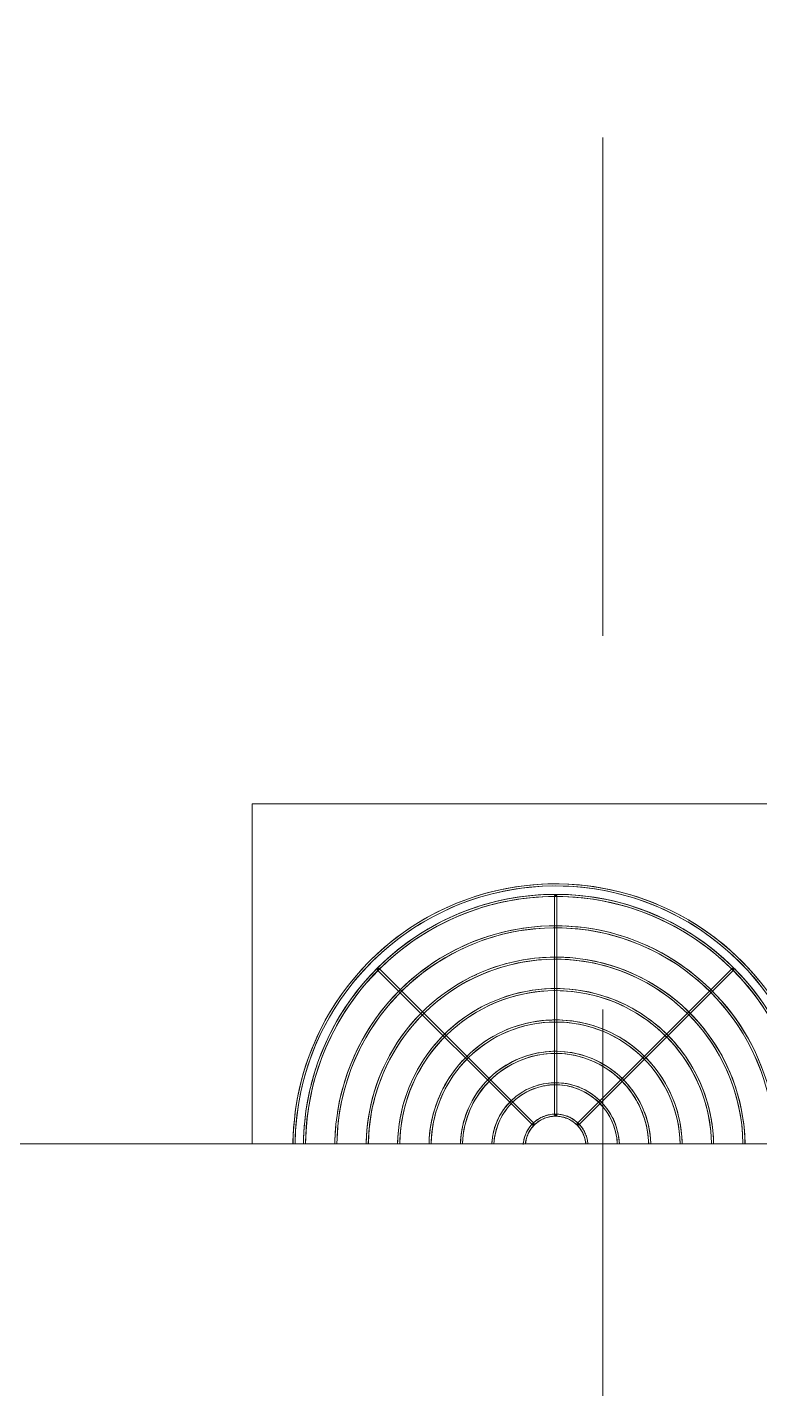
# Model space of a CAD drawing. Header units: millimetres. Extents: x -99196 to 15601, y -9661 to 93550.
# Drawn here: x -25250 to -24550, y 31866 to 33167 of the extents above; entities that cross this region are included whole.
import ezdxf

# ---------------------------------------------------------------- set-up
doc = ezdxf.new("R2010")
doc.units = ezdxf.units.MM
doc.linetypes.add('Centre', pattern=[31.75, 6.35, -4.7625, 15.875, -4.7625])
for name, color, linetype, lineweight in [('M-EQPM', 44, 'Continuous', 5), ('NET-THAY', 2, 'Continuous', 9), ('TRUC', 225, 'Continuous', 5)]:
    doc.layers.add(name, color=color, linetype=linetype, lineweight=lineweight)

# ---------------------------------------------------------------- blocks, each defined once
blk = doc.blocks.new('ALB-AC MAY LANH - Generic _Without Brackets_-V152-MẶT ĐỨNG 14-1')
at = {"layer": 'M-EQPM'}
for p, q in [((-25035.5, 22525), (-24165.5, 22525)), ((-25035.5, 22200), (-25035.5, 22525)), ((-24746.5, 22437.5), (-24746.5, 22227.5)), ((-24744.5, 22437.5), (-24746.5, 22437.5)), ((-24744.5, 22227.5), (-24744.5, 22437.5)), ((-24914.5, 22367.9), (-24915.9, 22366.5)), ((-24766, 22219.4), (-24914.5, 22367.9)), ((-24576.5, 22367.9), (-24725, 22219.4)), ((-24575.1, 22366.5), (-24576.5, 22367.9)), ((-24915.9, 22366.5), (-24767.4, 22218)), ((-24723.6, 22218), (-24575.1, 22366.5)), ((-24746.5, 22227.5), (-24744.5, 22227.5)), ((-24767.4, 22218), (-24766, 22219.4)), ((-24725, 22219.4), (-24723.6, 22218))]:
    blk.add_line(p, q, dxfattribs=at)
at = {"layer": 'M-EQPM', "flags": 128}
for points in [[(-24550.4, 22355.3), (-24556.8, 22363), (-24563.6, 22370.4), (-24570.7, 22377.6), (-24578, 22384.4), (-24585.6, 22391), (-24593.5, 22397.2), (-24601.6, 22403.1), (-24609.9, 22408.7), (-24618.5, 22414), (-24627.2, 22418.9), (-24636.2, 22423.4), (-24645.3, 22427.6), (-24654.6, 22431.4), (-24664, 22434.9), (-24673.6, 22438), (-24683.2, 22440.6), (-24693, 22442.9), (-24702.9, 22444.8), (-24712.8, 22446.4), (-24722.8, 22447.5), (-24732.8, 22448.2), (-24742.8, 22448.5), (-24752.9, 22448.4), (-24762.9, 22447.9), (-24772.9, 22447), (-24782.8, 22445.7), (-24792.7, 22444), (-24802.6, 22441.9), (-24812.3, 22439.5), (-24821.9, 22436.6), (-24831.4, 22433.4), (-24840.8, 22429.7), (-24850, 22425.7), (-24859, 22421.4), (-24867.9, 22416.7), (-24876.5, 22411.6), (-24885, 22406.2), (-24893.2, 22400.4), (-24901.2, 22394.4), (-24909, 22388), (-24916.5, 22381.3), (-24923.7, 22374.3), (-24930.6, 22367), (-24937.2, 22359.5), (-24943.6, 22351.7), (-24949.6, 22343.7), (-24955.3, 22335.4), (-24960.6, 22326.9), (-24965.6, 22318.2), (-24970.3, 22309.3), (-24974.5, 22300.2), (-24978.5, 22291), (-24982, 22281.6), (-24985.2, 22272.1), (-24988, 22262.4), (-24990.4, 22252.7), (-24992.4, 22242.8), (-24994, 22232.9), (-24995.2, 22223), (-24996, 22212.9), (-24996.5, 22202.9), (-24996.5, 22200)], [(-24550.4, 22355.3), (-24556.8, 22363), (-24563.6, 22370.4), (-24570.7, 22377.6), (-24578, 22384.4), (-24585.6, 22391), (-24593.5, 22397.2), (-24601.6, 22403.1), (-24609.9, 22408.7), (-24618.5, 22414), (-24627.2, 22418.9), (-24636.2, 22423.4), (-24645.3, 22427.6), (-24654.6, 22431.4), (-24664, 22434.9), (-24673.6, 22438), (-24683.2, 22440.6), (-24693, 22442.9), (-24702.9, 22444.8), (-24712.8, 22446.4), (-24722.8, 22447.5), (-24732.8, 22448.2), (-24742.8, 22448.5), (-24752.9, 22448.4), (-24762.9, 22447.9), (-24772.9, 22447), (-24782.8, 22445.7), (-24792.7, 22444), (-24802.6, 22441.9), (-24812.3, 22439.5), (-24821.9, 22436.6), (-24831.4, 22433.4), (-24840.8, 22429.7), (-24850, 22425.7), (-24859, 22421.4), (-24867.9, 22416.7), (-24876.5, 22411.6), (-24885, 22406.2), (-24893.2, 22400.4), (-24901.2, 22394.4), (-24909, 22388), (-24916.5, 22381.3), (-24923.7, 22374.3), (-24930.6, 22367), (-24937.2, 22359.5), (-24943.6, 22351.7), (-24949.6, 22343.7), (-24955.3, 22335.4), (-24960.6, 22326.9), (-24965.6, 22318.2), (-24970.3, 22309.3), (-24974.5, 22300.2), (-24978.5, 22291), (-24982, 22281.6), (-24985.2, 22272.1), (-24988, 22262.4), (-24990.4, 22252.7), (-24992.4, 22242.8), (-24994, 22232.9), (-24995.2, 22223), (-24996, 22212.9), (-24996.5, 22202.9), (-24996.5, 22200)], [(-24550.4, 22355.3), (-24556.8, 22363), (-24563.6, 22370.4), (-24570.7, 22377.6), (-24578, 22384.4), (-24585.6, 22391), (-24593.5, 22397.2), (-24601.6, 22403.1), (-24609.9, 22408.7), (-24618.5, 22414), (-24627.2, 22418.9), (-24636.2, 22423.4), (-24645.3, 22427.6), (-24654.6, 22431.4), (-24664, 22434.9), (-24673.6, 22438), (-24683.2, 22440.6), (-24693, 22442.9), (-24702.9, 22444.8), (-24712.8, 22446.4), (-24722.8, 22447.5), (-24732.8, 22448.2), (-24742.8, 22448.5), (-24752.9, 22448.4), (-24762.9, 22447.9), (-24772.9, 22447), (-24782.8, 22445.7), (-24792.7, 22444), (-24802.6, 22441.9), (-24812.3, 22439.5), (-24821.9, 22436.6), (-24831.4, 22433.4), (-24840.8, 22429.7), (-24850, 22425.7), (-24859, 22421.4), (-24867.9, 22416.7), (-24876.5, 22411.6), (-24885, 22406.2), (-24893.2, 22400.4), (-24901.2, 22394.4), (-24909, 22388), (-24916.5, 22381.3), (-24923.7, 22374.3), (-24930.6, 22367), (-24937.2, 22359.5), (-24943.6, 22351.7), (-24949.6, 22343.7), (-24955.3, 22335.4), (-24960.6, 22326.9), (-24965.6, 22318.2), (-24970.3, 22309.3), (-24974.5, 22300.2), (-24978.5, 22291), (-24982, 22281.6), (-24985.2, 22272.1), (-24988, 22262.4), (-24990.4, 22252.7), (-24992.4, 22242.8), (-24994, 22232.9), (-24995.2, 22223), (-24996, 22212.9), (-24996.5, 22202.9), (-24996.5, 22200)], [(-24550.4, 22355.3), (-24556.8, 22363), (-24563.6, 22370.4), (-24570.7, 22377.6), (-24578, 22384.4), (-24585.6, 22391), (-24593.5, 22397.2), (-24601.6, 22403.1), (-24609.9, 22408.7), (-24618.5, 22414), (-24627.2, 22418.9), (-24636.2, 22423.4), (-24645.3, 22427.6), (-24654.6, 22431.4), (-24664, 22434.9), (-24673.6, 22438), (-24683.2, 22440.6), (-24693, 22442.9), (-24702.9, 22444.8), (-24712.8, 22446.4), (-24722.8, 22447.5), (-24732.8, 22448.2), (-24742.8, 22448.5), (-24752.9, 22448.4), (-24762.9, 22447.9), (-24772.9, 22447), (-24782.8, 22445.7), (-24792.7, 22444), (-24802.6, 22441.9), (-24812.3, 22439.5), (-24821.9, 22436.6), (-24831.4, 22433.4), (-24840.8, 22429.7), (-24850, 22425.7), (-24859, 22421.4), (-24867.9, 22416.7), (-24876.5, 22411.6), (-24885, 22406.2), (-24893.2, 22400.4), (-24901.2, 22394.4), (-24909, 22388), (-24916.5, 22381.3), (-24923.7, 22374.3), (-24930.6, 22367), (-24937.2, 22359.5), (-24943.6, 22351.7), (-24949.6, 22343.7), (-24955.3, 22335.4), (-24960.6, 22326.9), (-24965.6, 22318.2), (-24970.3, 22309.3), (-24974.5, 22300.2), (-24978.5, 22291), (-24982, 22281.6), (-24985.2, 22272.1), (-24988, 22262.4), (-24990.4, 22252.7), (-24992.4, 22242.8), (-24994, 22232.9), (-24995.2, 22223), (-24996, 22212.9), (-24996.5, 22202.9), (-24996.5, 22200)], [(-24550.4, 22355.3), (-24556.8, 22363), (-24563.6, 22370.4), (-24570.7, 22377.6), (-24578, 22384.4), (-24585.6, 22391), (-24593.5, 22397.2), (-24601.6, 22403.1), (-24609.9, 22408.7), (-24618.5, 22414), (-24627.2, 22418.9), (-24636.2, 22423.4), (-24645.3, 22427.6), (-24654.6, 22431.4), (-24664, 22434.9), (-24673.6, 22438), (-24683.2, 22440.6), (-24693, 22442.9), (-24702.9, 22444.8), (-24712.8, 22446.4), (-24722.8, 22447.5), (-24732.8, 22448.2), (-24742.8, 22448.5), (-24752.9, 22448.4), (-24762.9, 22447.9), (-24772.9, 22447), (-24782.8, 22445.7), (-24792.7, 22444), (-24802.6, 22441.9), (-24812.3, 22439.5), (-24821.9, 22436.6), (-24831.4, 22433.4), (-24840.8, 22429.7), (-24850, 22425.7), (-24859, 22421.4), (-24867.9, 22416.7), (-24876.5, 22411.6), (-24885, 22406.2), (-24893.2, 22400.4), (-24901.2, 22394.4), (-24909, 22388), (-24916.5, 22381.3), (-24923.7, 22374.3), (-24930.6, 22367), (-24937.2, 22359.5), (-24943.6, 22351.7), (-24949.6, 22343.7), (-24955.3, 22335.4), (-24960.6, 22326.9), (-24965.6, 22318.2), (-24970.3, 22309.3), (-24974.5, 22300.2), (-24978.5, 22291), (-24982, 22281.6), (-24985.2, 22272.1), (-24988, 22262.4), (-24990.4, 22252.7), (-24992.4, 22242.8), (-24994, 22232.9), (-24995.2, 22223), (-24996, 22212.9), (-24996.5, 22202.9), (-24996.5, 22200)], [(-24550.4, 22355.3), (-24556.8, 22363), (-24563.6, 22370.4), (-24570.7, 22377.6), (-24578, 22384.4), (-24585.6, 22391), (-24593.5, 22397.2), (-24601.6, 22403.1), (-24609.9, 22408.7), (-24618.5, 22414), (-24627.2, 22418.9), (-24636.2, 22423.4), (-24645.3, 22427.6), (-24654.6, 22431.4), (-24664, 22434.9), (-24673.6, 22438), (-24683.2, 22440.6), (-24693, 22442.9), (-24702.9, 22444.8), (-24712.8, 22446.4), (-24722.8, 22447.5), (-24732.8, 22448.2), (-24742.8, 22448.5), (-24752.9, 22448.4), (-24762.9, 22447.9), (-24772.9, 22447), (-24782.8, 22445.7), (-24792.7, 22444), (-24802.6, 22441.9), (-24812.3, 22439.5), (-24821.9, 22436.6), (-24831.4, 22433.4), (-24840.8, 22429.7), (-24850, 22425.7), (-24859, 22421.4), (-24867.9, 22416.7), (-24876.5, 22411.6), (-24885, 22406.2), (-24893.2, 22400.4), (-24901.2, 22394.4), (-24909, 22388), (-24916.5, 22381.3), (-24923.7, 22374.3), (-24930.6, 22367), (-24937.2, 22359.5), (-24943.6, 22351.7), (-24949.6, 22343.7), (-24955.3, 22335.4), (-24960.6, 22326.9), (-24965.6, 22318.2), (-24970.3, 22309.3), (-24974.5, 22300.2), (-24978.5, 22291), (-24982, 22281.6), (-24985.2, 22272.1), (-24988, 22262.4), (-24990.4, 22252.7), (-24992.4, 22242.8), (-24994, 22232.9), (-24995.2, 22223), (-24996, 22212.9), (-24996.5, 22202.9), (-24996.5, 22200)], [(-24550.4, 22355.3), (-24556.8, 22363), (-24563.6, 22370.4), (-24570.7, 22377.6), (-24578, 22384.4), (-24585.6, 22391), (-24593.5, 22397.2), (-24601.6, 22403.1), (-24609.9, 22408.7), (-24618.5, 22414), (-24627.2, 22418.9), (-24636.2, 22423.4), (-24645.3, 22427.6), (-24654.6, 22431.4), (-24664, 22434.9), (-24673.6, 22438), (-24683.2, 22440.6), (-24693, 22442.9), (-24702.9, 22444.8), (-24712.8, 22446.4), (-24722.8, 22447.5), (-24732.8, 22448.2), (-24742.8, 22448.5), (-24752.9, 22448.4), (-24762.9, 22447.9), (-24772.9, 22447), (-24782.8, 22445.7), (-24792.7, 22444), (-24802.6, 22441.9), (-24812.3, 22439.5), (-24821.9, 22436.6), (-24831.4, 22433.4), (-24840.8, 22429.7), (-24850, 22425.7), (-24859, 22421.4), (-24867.9, 22416.7), (-24876.5, 22411.6), (-24885, 22406.2), (-24893.2, 22400.4), (-24901.2, 22394.4), (-24909, 22388), (-24916.5, 22381.3), (-24923.7, 22374.3), (-24930.6, 22367), (-24937.2, 22359.5), (-24943.6, 22351.7), (-24949.6, 22343.7), (-24955.3, 22335.4), (-24960.6, 22326.9), (-24965.6, 22318.2), (-24970.3, 22309.3), (-24974.5, 22300.2), (-24978.5, 22291), (-24982, 22281.6), (-24985.2, 22272.1), (-24988, 22262.4), (-24990.4, 22252.7), (-24992.4, 22242.8), (-24994, 22232.9), (-24995.2, 22223), (-24996, 22212.9), (-24996.5, 22202.9), (-24996.5, 22200)], [(-24550.4, 22355.3), (-24556.8, 22363), (-24563.6, 22370.4), (-24570.7, 22377.6), (-24578, 22384.4), (-24585.6, 22391), (-24593.5, 22397.2), (-24601.6, 22403.1), (-24609.9, 22408.7), (-24618.5, 22414), (-24627.2, 22418.9), (-24636.2, 22423.4), (-24645.3, 22427.6), (-24654.6, 22431.4), (-24664, 22434.9), (-24673.6, 22438), (-24683.2, 22440.6), (-24693, 22442.9), (-24702.9, 22444.8), (-24712.8, 22446.4), (-24722.8, 22447.5), (-24732.8, 22448.2), (-24742.8, 22448.5), (-24752.9, 22448.4), (-24762.9, 22447.9), (-24772.9, 22447), (-24782.8, 22445.7), (-24792.7, 22444), (-24802.6, 22441.9), (-24812.3, 22439.5), (-24821.9, 22436.6), (-24831.4, 22433.4), (-24840.8, 22429.7), (-24850, 22425.7), (-24859, 22421.4), (-24867.9, 22416.7), (-24876.5, 22411.6), (-24885, 22406.2), (-24893.2, 22400.4), (-24901.2, 22394.4), (-24909, 22388), (-24916.5, 22381.3), (-24923.7, 22374.3), (-24930.6, 22367), (-24937.2, 22359.5), (-24943.6, 22351.7), (-24949.6, 22343.7), (-24955.3, 22335.4), (-24960.6, 22326.9), (-24965.6, 22318.2), (-24970.3, 22309.3), (-24974.5, 22300.2), (-24978.5, 22291), (-24982, 22281.6), (-24985.2, 22272.1), (-24988, 22262.4), (-24990.4, 22252.7), (-24992.4, 22242.8), (-24994, 22232.9), (-24995.2, 22223), (-24996, 22212.9), (-24996.5, 22202.9), (-24996.5, 22200)], [(-24994.5, 22200), (-24994.3, 22207.5), (-24993.7, 22217.4), (-24992.7, 22227.3), (-24991.3, 22237.2), (-24989.6, 22247), (-24987.4, 22256.7), (-24984.8, 22266.3), (-24981.9, 22275.8), (-24978.6, 22285.2), (-24974.9, 22294.5), (-24970.8, 22303.6), (-24966.4, 22312.5), (-24961.6, 22321.2), (-24956.5, 22329.8), (-24951, 22338.1), (-24945.2, 22346.2), (-24939.1, 22354.1), (-24932.7, 22361.7), (-24926, 22369), (-24919, 22376.1), (-24911.7, 22382.9), (-24904.2, 22389.4), (-24896.4, 22395.6), (-24888.3, 22401.5), (-24880.1, 22407), (-24871.6, 22412.2), (-24862.9, 22417.1), (-24854, 22421.6), (-24845, 22425.8), (-24835.8, 22429.6), (-24826.4, 22433), (-24816.9, 22436), (-24807.3, 22438.7), (-24797.6, 22441), (-24787.8, 22442.9), (-24778, 22444.4), (-24768.1, 22445.5), (-24758.2, 22446.2), (-24748.2, 22446.5), (-24738.3, 22446.4), (-24728.3, 22445.9), (-24718.4, 22445), (-24708.5, 22443.7), (-24698.7, 22442.1), (-24689, 22440), (-24679.3, 22437.5), (-24669.8, 22434.7), (-24660.3, 22431.5), (-24651, 22427.9), (-24641.9, 22423.9), (-24632.9, 22419.6), (-24624.1, 22414.9), (-24615.5, 22409.9), (-24607.2, 22404.5), (-24599, 22398.8), (-24591.1, 22392.8), (-24583.4, 22386.5), (-24575.9, 22379.8), (-24568.8, 22372.9), (-24561.9, 22365.7), (-24555.3, 22358.2), (-24549.1, 22350.5)], [(-24877.3, 22408.7), (-24871.6, 22412.2), (-24862.9, 22417.1), (-24854, 22421.6), (-24845, 22425.8), (-24835.8, 22429.6), (-24826.4, 22433), (-24816.9, 22436), (-24807.3, 22438.7), (-24797.6, 22441), (-24787.8, 22442.9), (-24778, 22444.4), (-24768.1, 22445.5), (-24758.2, 22446.2), (-24748.2, 22446.5), (-24738.3, 22446.4), (-24728.3, 22445.9), (-24718.4, 22445), (-24708.5, 22443.7), (-24698.7, 22442.1), (-24689, 22440), (-24679.3, 22437.5), (-24669.8, 22434.7), (-24660.3, 22431.5), (-24651, 22427.9), (-24641.9, 22423.9), (-24632.9, 22419.6), (-24625.8, 22415.8)], [(-24877.3, 22408.7), (-24871.6, 22412.2), (-24862.9, 22417.1), (-24854, 22421.6), (-24845, 22425.8), (-24835.8, 22429.6), (-24826.4, 22433), (-24816.9, 22436), (-24807.3, 22438.7), (-24797.6, 22441), (-24787.8, 22442.9), (-24778, 22444.4), (-24768.1, 22445.5), (-24758.2, 22446.2), (-24748.2, 22446.5), (-24738.3, 22446.4), (-24728.3, 22445.9), (-24718.4, 22445), (-24708.5, 22443.7), (-24698.7, 22442.1), (-24689, 22440), (-24679.3, 22437.5), (-24669.8, 22434.7), (-24660.3, 22431.5), (-24651, 22427.9), (-24641.9, 22423.9), (-24632.9, 22419.6), (-24625.8, 22415.8)], [(-24877.3, 22408.7), (-24871.6, 22412.2), (-24862.9, 22417.1), (-24854, 22421.6), (-24845, 22425.8), (-24835.8, 22429.6), (-24826.4, 22433), (-24816.9, 22436), (-24807.3, 22438.7), (-24797.6, 22441), (-24787.8, 22442.9), (-24778, 22444.4), (-24768.1, 22445.5), (-24758.2, 22446.2), (-24748.2, 22446.5), (-24738.3, 22446.4), (-24728.3, 22445.9), (-24718.4, 22445), (-24708.5, 22443.7), (-24698.7, 22442.1), (-24689, 22440), (-24679.3, 22437.5), (-24669.8, 22434.7), (-24660.3, 22431.5), (-24651, 22427.9), (-24641.9, 22423.9), (-24632.9, 22419.6), (-24625.8, 22415.8)], [(-24877.3, 22408.7), (-24871.6, 22412.2), (-24862.9, 22417.1), (-24854, 22421.6), (-24845, 22425.8), (-24835.8, 22429.6), (-24826.4, 22433), (-24816.9, 22436), (-24807.3, 22438.7), (-24797.6, 22441), (-24787.8, 22442.9), (-24778, 22444.4), (-24768.1, 22445.5), (-24758.2, 22446.2), (-24748.2, 22446.5), (-24738.3, 22446.4), (-24728.3, 22445.9), (-24718.4, 22445), (-24708.5, 22443.7), (-24698.7, 22442.1), (-24689, 22440), (-24679.3, 22437.5), (-24669.8, 22434.7), (-24660.3, 22431.5), (-24651, 22427.9), (-24641.9, 22423.9), (-24632.9, 22419.6), (-24625.8, 22415.8)], [(-24877.3, 22408.7), (-24871.6, 22412.2), (-24862.9, 22417.1), (-24854, 22421.6), (-24845, 22425.8), (-24835.8, 22429.6), (-24826.4, 22433), (-24816.9, 22436), (-24807.3, 22438.7), (-24797.6, 22441), (-24787.8, 22442.9), (-24778, 22444.4), (-24768.1, 22445.5), (-24758.2, 22446.2), (-24748.2, 22446.5), (-24738.3, 22446.4), (-24728.3, 22445.9), (-24718.4, 22445), (-24708.5, 22443.7), (-24698.7, 22442.1), (-24689, 22440), (-24679.3, 22437.5), (-24669.8, 22434.7), (-24660.3, 22431.5), (-24651, 22427.9), (-24641.9, 22423.9), (-24632.9, 22419.6), (-24625.8, 22415.8)], [(-24877.3, 22408.7), (-24871.6, 22412.2), (-24862.9, 22417.1), (-24854, 22421.6), (-24845, 22425.8), (-24835.8, 22429.6), (-24826.4, 22433), (-24816.9, 22436), (-24807.3, 22438.7), (-24797.6, 22441), (-24787.8, 22442.9), (-24778, 22444.4), (-24768.1, 22445.5), (-24758.2, 22446.2), (-24748.2, 22446.5), (-24738.3, 22446.4), (-24728.3, 22445.9), (-24718.4, 22445), (-24708.5, 22443.7), (-24698.7, 22442.1), (-24689, 22440), (-24679.3, 22437.5), (-24669.8, 22434.7), (-24660.3, 22431.5), (-24651, 22427.9), (-24641.9, 22423.9), (-24632.9, 22419.6), (-24625.8, 22415.8)], [(-24877.3, 22408.7), (-24871.6, 22412.2), (-24862.9, 22417.1), (-24854, 22421.6), (-24845, 22425.8), (-24835.8, 22429.6), (-24826.4, 22433), (-24816.9, 22436), (-24807.3, 22438.7), (-24797.6, 22441), (-24787.8, 22442.9), (-24778, 22444.4), (-24768.1, 22445.5), (-24758.2, 22446.2), (-24748.2, 22446.5), (-24738.3, 22446.4), (-24728.3, 22445.9), (-24718.4, 22445), (-24708.5, 22443.7), (-24698.7, 22442.1), (-24689, 22440), (-24679.3, 22437.5), (-24669.8, 22434.7), (-24660.3, 22431.5), (-24651, 22427.9), (-24641.9, 22423.9), (-24632.9, 22419.6), (-24625.8, 22415.8)], [(-24546.6, 22333.6), (-24552.2, 22341.4), (-24558.1, 22349), (-24564.3, 22356.4), (-24570.8, 22363.5), (-24577.6, 22370.4), (-24584.7, 22377), (-24592, 22383.2), (-24599.5, 22389.2), (-24607.3, 22394.9), (-24615.3, 22400.3), (-24623.5, 22405.3), (-24631.9, 22410.1), (-24640.5, 22414.4), (-24649.3, 22418.4), (-24658.2, 22422.1), (-24667.2, 22425.4), (-24676.4, 22428.4), (-24685.7, 22431), (-24695.1, 22433.2), (-24704.6, 22435), (-24714.1, 22436.4), (-24723.7, 22437.5), (-24733.3, 22438.2), (-24742.9, 22438.5), (-24752.6, 22438.4), (-24762.2, 22437.9), (-24771.8, 22437.1), (-24781.3, 22435.8), (-24790.9, 22434.2), (-24800.3, 22432.2), (-24809.6, 22429.8), (-24818.9, 22427.1), (-24828, 22424), (-24837, 22420.5), (-24845.8, 22416.6), (-24854.5, 22412.5), (-24863, 22407.9), (-24871.3, 22403.1), (-24879.4, 22397.9), (-24887.4, 22392.3), (-24895, 22386.5), (-24902.5, 22380.4), (-24909.7, 22374), (-24916.6, 22367.3), (-24923.2, 22360.3), (-24929.6, 22353), (-24935.7, 22345.6), (-24941.4, 22337.8), (-24946.9, 22329.9), (-24952, 22321.7), (-24956.8, 22313.4), (-24961.3, 22304.8), (-24965.4, 22296.1), (-24969.2, 22287.2), (-24972.6, 22278.2), (-24975.6, 22269.1), (-24978.3, 22259.8), (-24980.6, 22250.5), (-24982.6, 22241), (-24984.1, 22231.5), (-24985.3, 22221.9), (-24986.1, 22212.3), (-24986.5, 22202.7), (-24986.5, 22200)], [(-24984.5, 22200), (-24984.3, 22207.1), (-24983.8, 22216.6), (-24982.8, 22226.1), (-24981.5, 22235.6), (-24979.8, 22245), (-24977.7, 22254.3), (-24975.2, 22263.5), (-24972.4, 22272.7), (-24969.2, 22281.7), (-24965.7, 22290.6), (-24961.8, 22299.3), (-24957.5, 22307.9), (-24952.9, 22316.3), (-24948, 22324.5), (-24942.8, 22332.4), (-24937.2, 22340.2), (-24931.4, 22347.8), (-24925.2, 22355.1), (-24918.8, 22362.2), (-24912, 22368.9), (-24905, 22375.5), (-24897.8, 22381.7), (-24890.3, 22387.6), (-24882.6, 22393.3), (-24874.7, 22398.6), (-24866.5, 22403.6), (-24858.2, 22408.3), (-24849.7, 22412.6), (-24841, 22416.6), (-24832.1, 22420.3), (-24823.2, 22423.5), (-24814, 22426.5), (-24804.8, 22429), (-24795.5, 22431.2), (-24786.1, 22433), (-24776.7, 22434.5), (-24767.2, 22435.5), (-24757.7, 22436.2), (-24748.1, 22436.5), (-24738.5, 22436.4), (-24729, 22435.9), (-24719.5, 22435.1), (-24710, 22433.8), (-24700.6, 22432.2), (-24691.2, 22430.2), (-24682, 22427.9), (-24672.8, 22425.2), (-24663.8, 22422.1), (-24654.8, 22418.6), (-24646.1, 22414.8), (-24637.5, 22410.7), (-24629, 22406.2), (-24620.8, 22401.4), (-24612.7, 22396.2), (-24604.9, 22390.7), (-24597.3, 22385), (-24589.9, 22378.9), (-24582.8, 22372.5), (-24575.9, 22365.9), (-24569.3, 22358.9), (-24563, 22351.8), (-24556.9, 22344.3), (-24551.2, 22336.7), (-24545.8, 22328.8)], [(-24548.1, 22271.8), (-24551.2, 22279.7), (-24554.6, 22287.4), (-24558.4, 22294.9), (-24562.4, 22302.3), (-24566.8, 22309.6), (-24571.4, 22316.6), (-24576.3, 22323.5), (-24581.5, 22330.2), (-24586.9, 22336.6), (-24592.6, 22342.9), (-24598.5, 22348.9), (-24604.7, 22354.6), (-24611.1, 22360.1), (-24617.7, 22365.4), (-24624.5, 22370.3), (-24631.5, 22375.1), (-24638.7, 22379.5), (-24646.1, 22383.6), (-24653.6, 22387.4), (-24661.3, 22390.9), (-24669.1, 22394.2), (-24677, 22397.1), (-24685, 22399.6), (-24693.2, 22401.9), (-24701.4, 22403.8), (-24709.7, 22405.4), (-24718, 22406.7), (-24726.4, 22407.6), (-24734.8, 22408.2), (-24743.2, 22408.5), (-24751.7, 22408.4), (-24760.1, 22408), (-24768.5, 22407.2), (-24776.9, 22406.2), (-24785.2, 22404.7), (-24793.5, 22403), (-24801.6, 22400.9), (-24809.7, 22398.5), (-24817.7, 22395.8), (-24825.6, 22392.7), (-24833.3, 22389.4), (-24840.9, 22385.7), (-24848.4, 22381.7), (-24855.7, 22377.5), (-24862.8, 22372.9), (-24869.7, 22368.1), (-24876.4, 22363), (-24882.9, 22357.6), (-24889.2, 22352), (-24895.3, 22346.1), (-24901.1, 22340), (-24906.7, 22333.7), (-24912, 22327.1), (-24917.1, 22320.4), (-24921.8, 22313.4), (-24926.3, 22306.3), (-24930.5, 22299), (-24934.4, 22291.5), (-24938, 22283.8), (-24941.3, 22276.1), (-24944.3, 22268.2), (-24947, 22260.2), (-24949.3, 22252.1), (-24951.4, 22243.9), (-24953.1, 22235.6), (-24954.4, 22227.3), (-24955.4, 22218.9), (-24956.1, 22210.5), (-24956.5, 22202.1)], [(-24954.5, 22200), (-24954.4, 22205.9), (-24953.9, 22214.2), (-24953, 22222.5), (-24951.9, 22230.8), (-24950.4, 22239), (-24948.5, 22247.2), (-24946.4, 22255.3), (-24943.9, 22263.2), (-24941.1, 22271.1), (-24938, 22278.9), (-24934.6, 22286.5), (-24930.9, 22294), (-24926.9, 22301.3), (-24922.6, 22308.5), (-24918, 22315.5), (-24913.2, 22322.3), (-24908, 22328.9), (-24902.7, 22335.3), (-24897, 22341.5), (-24891.1, 22347.4), (-24885, 22353.1), (-24878.7, 22358.6), (-24872.1, 22363.8), (-24865.4, 22368.7), (-24858.4, 22373.4), (-24851.3, 22377.7), (-24844, 22381.8), (-24836.6, 22385.6), (-24829, 22389.1), (-24821.3, 22392.3), (-24813.4, 22395.2), (-24805.4, 22397.7), (-24797.4, 22400), (-24789.3, 22401.9), (-24781, 22403.5), (-24772.8, 22404.7), (-24764.5, 22405.6), (-24756.1, 22406.2), (-24747.8, 22406.5), (-24739.4, 22406.4), (-24731.1, 22406), (-24722.7, 22405.3), (-24714.5, 22404.2), (-24706.2, 22402.8), (-24698, 22401), (-24689.9, 22399), (-24681.9, 22396.6), (-24674, 22393.9), (-24666.2, 22390.9), (-24658.5, 22387.5), (-24651, 22383.9), (-24643.6, 22380), (-24636.4, 22375.8), (-24629.4, 22371.3), (-24622.5, 22366.5), (-24615.9, 22361.4), (-24609.4, 22356.1), (-24603.2, 22350.5), (-24597.2, 22344.7), (-24591.4, 22338.7), (-24585.9, 22332.4), (-24580.6, 22325.9), (-24575.6, 22319.2), (-24570.9, 22312.3), (-24566.4, 22305.2), (-24562.3, 22298), (-24558.4, 22290.6), (-24554.8, 22283), (-24551.6, 22275.3), (-24548.6, 22267.5)], [(-24619.3, 22412.1), (-24615.5, 22409.9), (-24607.2, 22404.5), (-24599, 22398.8), (-24591.1, 22392.8), (-24583.4, 22386.5), (-24575.9, 22379.8), (-24568.8, 22372.9), (-24561.9, 22365.7), (-24555.3, 22358.2), (-24549.1, 22350.5)], [(-24619.3, 22412.1), (-24615.5, 22409.9), (-24607.2, 22404.5), (-24599, 22398.8), (-24591.1, 22392.8), (-24583.4, 22386.5), (-24575.9, 22379.8), (-24568.8, 22372.9), (-24561.9, 22365.7), (-24555.3, 22358.2), (-24549.1, 22350.5)], [(-24619.3, 22412.1), (-24615.5, 22409.9), (-24607.2, 22404.5), (-24599, 22398.8), (-24591.1, 22392.8), (-24583.4, 22386.5), (-24575.9, 22379.8), (-24568.8, 22372.9), (-24561.9, 22365.7), (-24555.3, 22358.2), (-24549.1, 22350.5)], [(-24619.3, 22412.1), (-24615.5, 22409.9), (-24607.2, 22404.5), (-24599, 22398.8), (-24591.1, 22392.8), (-24583.4, 22386.5), (-24575.9, 22379.8), (-24568.8, 22372.9), (-24561.9, 22365.7), (-24555.3, 22358.2), (-24549.1, 22350.5)], [(-24619.3, 22412.1), (-24615.5, 22409.9), (-24607.2, 22404.5), (-24599, 22398.8), (-24591.1, 22392.8), (-24583.4, 22386.5), (-24575.9, 22379.8), (-24568.8, 22372.9), (-24561.9, 22365.7), (-24555.3, 22358.2), (-24549.1, 22350.5)], [(-24619.3, 22412.1), (-24615.5, 22409.9), (-24607.2, 22404.5), (-24599, 22398.8), (-24591.1, 22392.8), (-24583.4, 22386.5), (-24575.9, 22379.8), (-24568.8, 22372.9), (-24561.9, 22365.7), (-24555.3, 22358.2), (-24549.1, 22350.5)], [(-24619.3, 22412.1), (-24615.5, 22409.9), (-24607.2, 22404.5), (-24599, 22398.8), (-24591.1, 22392.8), (-24583.4, 22386.5), (-24575.9, 22379.8), (-24568.8, 22372.9), (-24561.9, 22365.7), (-24555.3, 22358.2), (-24549.1, 22350.5)], [(-24994.5, 22200), (-24994.3, 22207.5), (-24993.7, 22217.4), (-24992.7, 22227.3), (-24991.3, 22237.2), (-24989.6, 22247), (-24987.4, 22256.7), (-24984.8, 22266.3), (-24981.9, 22275.8), (-24978.6, 22285.2), (-24974.9, 22294.5), (-24970.8, 22303.6), (-24966.4, 22312.5), (-24961.6, 22321.2), (-24956.5, 22329.8), (-24951, 22338.1), (-24945.2, 22346.2), (-24939.1, 22354.1), (-24932.7, 22361.7), (-24926, 22369), (-24919, 22376.1), (-24911.7, 22382.9), (-24904.2, 22389.4), (-24896.4, 22395.6), (-24888.3, 22401.5), (-24883.6, 22404.7)], [(-24994.5, 22200), (-24994.3, 22207.5), (-24993.7, 22217.4), (-24992.7, 22227.3), (-24991.3, 22237.2), (-24989.6, 22247), (-24987.4, 22256.7), (-24984.8, 22266.3), (-24981.9, 22275.8), (-24978.6, 22285.2), (-24974.9, 22294.5), (-24970.8, 22303.6), (-24966.4, 22312.5), (-24961.6, 22321.2), (-24956.5, 22329.8), (-24951, 22338.1), (-24945.2, 22346.2), (-24939.1, 22354.1), (-24932.7, 22361.7), (-24926, 22369), (-24919, 22376.1), (-24911.7, 22382.9), (-24904.2, 22389.4), (-24896.4, 22395.6), (-24888.3, 22401.5), (-24883.6, 22404.7)], [(-24994.5, 22200), (-24994.3, 22207.5), (-24993.7, 22217.4), (-24992.7, 22227.3), (-24991.3, 22237.2), (-24989.6, 22247), (-24987.4, 22256.7), (-24984.8, 22266.3), (-24981.9, 22275.8), (-24978.6, 22285.2), (-24974.9, 22294.5), (-24970.8, 22303.6), (-24966.4, 22312.5), (-24961.6, 22321.2), (-24956.5, 22329.8), (-24951, 22338.1), (-24945.2, 22346.2), (-24939.1, 22354.1), (-24932.7, 22361.7), (-24926, 22369), (-24919, 22376.1), (-24911.7, 22382.9), (-24904.2, 22389.4), (-24896.4, 22395.6), (-24888.3, 22401.5), (-24883.6, 22404.7)], [(-24994.5, 22200), (-24994.3, 22207.5), (-24993.7, 22217.4), (-24992.7, 22227.3), (-24991.3, 22237.2), (-24989.6, 22247), (-24987.4, 22256.7), (-24984.8, 22266.3), (-24981.9, 22275.8), (-24978.6, 22285.2), (-24974.9, 22294.5), (-24970.8, 22303.6), (-24966.4, 22312.5), (-24961.6, 22321.2), (-24956.5, 22329.8), (-24951, 22338.1), (-24945.2, 22346.2), (-24939.1, 22354.1), (-24932.7, 22361.7), (-24926, 22369), (-24919, 22376.1), (-24911.7, 22382.9), (-24904.2, 22389.4), (-24896.4, 22395.6), (-24888.3, 22401.5), (-24883.6, 22404.7)], [(-24994.5, 22200), (-24994.3, 22207.5), (-24993.7, 22217.4), (-24992.7, 22227.3), (-24991.3, 22237.2), (-24989.6, 22247), (-24987.4, 22256.7), (-24984.8, 22266.3), (-24981.9, 22275.8), (-24978.6, 22285.2), (-24974.9, 22294.5), (-24970.8, 22303.6), (-24966.4, 22312.5), (-24961.6, 22321.2), (-24956.5, 22329.8), (-24951, 22338.1), (-24945.2, 22346.2), (-24939.1, 22354.1), (-24932.7, 22361.7), (-24926, 22369), (-24919, 22376.1), (-24911.7, 22382.9), (-24904.2, 22389.4), (-24896.4, 22395.6), (-24888.3, 22401.5), (-24883.6, 22404.7)], [(-24994.5, 22200), (-24994.3, 22207.5), (-24993.7, 22217.4), (-24992.7, 22227.3), (-24991.3, 22237.2), (-24989.6, 22247), (-24987.4, 22256.7), (-24984.8, 22266.3), (-24981.9, 22275.8), (-24978.6, 22285.2), (-24974.9, 22294.5), (-24970.8, 22303.6), (-24966.4, 22312.5), (-24961.6, 22321.2), (-24956.5, 22329.8), (-24951, 22338.1), (-24945.2, 22346.2), (-24939.1, 22354.1), (-24932.7, 22361.7), (-24926, 22369), (-24919, 22376.1), (-24911.7, 22382.9), (-24904.2, 22389.4), (-24896.4, 22395.6), (-24888.3, 22401.5), (-24883.6, 22404.7)], [(-24994.5, 22200), (-24994.3, 22207.5), (-24993.7, 22217.4), (-24992.7, 22227.3), (-24991.3, 22237.2), (-24989.6, 22247), (-24987.4, 22256.7), (-24984.8, 22266.3), (-24981.9, 22275.8), (-24978.6, 22285.2), (-24974.9, 22294.5), (-24970.8, 22303.6), (-24966.4, 22312.5), (-24961.6, 22321.2), (-24956.5, 22329.8), (-24951, 22338.1), (-24945.2, 22346.2), (-24939.1, 22354.1), (-24932.7, 22361.7), (-24926, 22369), (-24919, 22376.1), (-24911.7, 22382.9), (-24904.2, 22389.4), (-24896.4, 22395.6), (-24888.3, 22401.5), (-24883.6, 22404.7)], [(-24564.6, 22200), (-24564.7, 22204.7), (-24565.1, 22212), (-24565.8, 22219.2), (-24566.8, 22226.3), (-24568.1, 22233.5), (-24569.7, 22240.5), (-24571.6, 22247.5), (-24573.7, 22254.4), (-24576.1, 22261.3), (-24578.8, 22268), (-24581.8, 22274.6), (-24585, 22281.1), (-24588.4, 22287.4), (-24592.2, 22293.6), (-24596.1, 22299.7), (-24600.3, 22305.6), (-24604.8, 22311.3), (-24609.4, 22316.8), (-24614.3, 22322.2), (-24619.4, 22327.3), (-24624.7, 22332.3), (-24630.2, 22337), (-24635.9, 22341.5), (-24641.7, 22345.8), (-24647.7, 22349.8), (-24653.9, 22353.6), (-24660.2, 22357.1), (-24666.7, 22360.4), (-24673.2, 22363.4), (-24679.9, 22366.2), (-24686.7, 22368.7), (-24693.6, 22370.9), (-24700.6, 22372.8), (-24707.7, 22374.5), (-24714.8, 22375.9), (-24721.9, 22377), (-24729.1, 22377.8), (-24736.3, 22378.3), (-24743.6, 22378.5), (-24750.8, 22378.4), (-24758, 22378.1), (-24765.3, 22377.4), (-24772.4, 22376.5), (-24779.6, 22375.3), (-24786.6, 22373.8), (-24793.7, 22372), (-24800.6, 22369.9), (-24807.5, 22367.6), (-24814.2, 22365), (-24820.8, 22362.1), (-24827.4, 22358.9), (-24833.8, 22355.5), (-24840, 22351.9), (-24846.1, 22348), (-24852, 22343.8), (-24857.8, 22339.5), (-24863.4, 22334.9), (-24868.8, 22330), (-24874, 22325), (-24879, 22319.8), (-24883.8, 22314.3), (-24888.3, 22308.7), (-24892.7, 22302.9), (-24896.8, 22296.9), (-24900.6, 22290.8), (-24904.2, 22284.5), (-24907.6, 22278.1), (-24910.7, 22271.6), (-24913.5, 22264.9), (-24916.1, 22258.1), (-24918.4, 22251.3), (-24920.4, 22244.3), (-24922.1, 22237.3), (-24923.5, 22230.2), (-24924.7, 22223), (-24925.6, 22215.9), (-24926.2, 22208.6), (-24926.5, 22201.4)], [(-24924.5, 22200), (-24924.4, 22204.7), (-24924, 22211.8), (-24923.2, 22218.9), (-24922.2, 22226), (-24921, 22233.1), (-24919.4, 22240), (-24917.6, 22247), (-24915.4, 22253.8), (-24913, 22260.6), (-24910.4, 22267.2), (-24907.5, 22273.7), (-24904.3, 22280.2), (-24900.9, 22286.4), (-24897.2, 22292.6), (-24893.3, 22298.6), (-24889.1, 22304.4), (-24884.7, 22310.1), (-24880.1, 22315.5), (-24875.3, 22320.8), (-24870.2, 22325.9), (-24865, 22330.8), (-24859.6, 22335.5), (-24854, 22339.9), (-24848.2, 22344.1), (-24842.2, 22348.1), (-24836.1, 22351.9), (-24829.9, 22355.4), (-24823.5, 22358.6), (-24817, 22361.6), (-24810.4, 22364.3), (-24803.7, 22366.8), (-24796.8, 22369), (-24789.9, 22370.9), (-24783, 22372.5), (-24775.9, 22373.9), (-24768.9, 22375), (-24761.8, 22375.8), (-24754.6, 22376.3), (-24747.5, 22376.5), (-24740.3, 22376.4), (-24733.1, 22376.1), (-24726, 22375.4), (-24718.9, 22374.5), (-24711.9, 22373.3), (-24704.9, 22371.8), (-24697.9, 22370.1), (-24691.1, 22368), (-24684.3, 22365.7), (-24677.6, 22363.1), (-24671, 22360.3), (-24664.6, 22357.2), (-24658.3, 22353.8), (-24652.1, 22350.2), (-24646.1, 22346.3), (-24640.2, 22342.2), (-24634.5, 22337.9), (-24629, 22333.3), (-24623.6, 22328.6), (-24618.5, 22323.6), (-24613.5, 22318.4), (-24608.8, 22313), (-24604.3, 22307.5), (-24600, 22301.7), (-24596, 22295.8), (-24592.1, 22289.8), (-24588.6, 22283.6), (-24585.3, 22277.2), (-24582.2, 22270.7), (-24579.4, 22264.2), (-24576.9, 22257.5), (-24574.6, 22250.7), (-24572.6, 22243.8), (-24570.9, 22236.8), (-24569.5, 22229.8), (-24568.3, 22222.8), (-24567.4, 22215.7), (-24566.9, 22208.5), (-24566.6, 22201.4)], [(-24594.6, 22200), (-24594.6, 22203.5), (-24595, 22209.6), (-24595.6, 22215.6), (-24596.5, 22221.6), (-24597.5, 22227.5), (-24598.9, 22233.4), (-24600.4, 22239.2), (-24602.2, 22245), (-24604.2, 22250.7), (-24606.4, 22256.3), (-24608.9, 22261.8), (-24611.6, 22267.2), (-24614.5, 22272.5), (-24617.6, 22277.7), (-24620.9, 22282.8), (-24624.4, 22287.7), (-24628.1, 22292.4), (-24632, 22297.1), (-24636.1, 22301.5), (-24640.3, 22305.8), (-24644.7, 22309.9), (-24649.3, 22313.9), (-24654, 22317.6), (-24658.9, 22321.2), (-24663.9, 22324.6), (-24669.1, 22327.7), (-24674.4, 22330.7), (-24679.7, 22333.4), (-24685.2, 22335.9), (-24690.8, 22338.2), (-24696.5, 22340.3), (-24702.2, 22342.2), (-24708, 22343.8), (-24713.9, 22345.2), (-24719.9, 22346.3), (-24725.8, 22347.2), (-24731.8, 22347.9), (-24737.9, 22348.3), (-24743.9, 22348.5), (-24749.9, 22348.4), (-24756, 22348.1), (-24762, 22347.6), (-24768, 22346.8), (-24773.9, 22345.8), (-24779.8, 22344.6), (-24785.7, 22343.1), (-24791.5, 22341.3), (-24797.2, 22339.4), (-24802.8, 22337.2), (-24808.4, 22334.8), (-24813.8, 22332.2), (-24819.1, 22329.3), (-24824.3, 22326.3), (-24829.4, 22323), (-24834.4, 22319.6), (-24839.2, 22315.9), (-24843.9, 22312.1), (-24848.4, 22308.1), (-24852.7, 22303.9), (-24856.9, 22299.5), (-24860.9, 22295), (-24864.7, 22290.3), (-24868.3, 22285.4), (-24871.7, 22280.5), (-24874.9, 22275.3), (-24877.9, 22270.1), (-24880.7, 22264.8), (-24883.3, 22259.3), (-24885.7, 22253.7), (-24887.8, 22248.1), (-24889.7, 22242.4), (-24891.4, 22236.6), (-24892.8, 22230.7), (-24894, 22224.8), (-24895, 22218.8), (-24895.7, 22212.8), (-24896.2, 22206.8), (-24896.5, 22200.8)], [(-24894.5, 22200), (-24894.4, 22203.5), (-24894, 22209.4), (-24893.5, 22215.3), (-24892.6, 22221.2), (-24891.6, 22227.1), (-24890.3, 22232.9), (-24888.7, 22238.7), (-24887, 22244.4), (-24885, 22250), (-24882.8, 22255.5), (-24880.3, 22261), (-24877.7, 22266.3), (-24874.8, 22271.5), (-24871.8, 22276.6), (-24868.5, 22281.6), (-24865, 22286.5), (-24861.4, 22291.2), (-24857.5, 22295.7), (-24853.5, 22300.1), (-24849.3, 22304.4), (-24845, 22308.5), (-24840.5, 22312.3), (-24835.8, 22316), (-24831, 22319.6), (-24826, 22322.9), (-24821, 22326), (-24815.8, 22328.9), (-24810.4, 22331.6), (-24805, 22334.1), (-24799.5, 22336.4), (-24793.9, 22338.4), (-24788.2, 22340.2), (-24782.5, 22341.8), (-24776.7, 22343.2), (-24770.8, 22344.3), (-24765, 22345.2), (-24759, 22345.9), (-24753.1, 22346.3), (-24747.1, 22346.5), (-24741.2, 22346.4), (-24735.2, 22346.1), (-24729.3, 22345.6), (-24723.4, 22344.8), (-24717.5, 22343.8), (-24711.7, 22342.6), (-24705.9, 22341.1), (-24700.2, 22339.4), (-24694.5, 22337.5), (-24689, 22335.4), (-24683.5, 22333), (-24678.2, 22330.4), (-24672.9, 22327.6), (-24667.7, 22324.6), (-24662.7, 22321.4), (-24657.8, 22318), (-24653.1, 22314.4), (-24648.5, 22310.6), (-24644, 22306.6), (-24639.8, 22302.5), (-24635.7, 22298.1), (-24631.7, 22293.7), (-24628, 22289), (-24624.4, 22284.3), (-24621, 22279.4), (-24617.8, 22274.3), (-24614.9, 22269.1), (-24612.1, 22263.9), (-24609.6, 22258.5), (-24607.2, 22253), (-24605.1, 22247.4), (-24603.2, 22241.8), (-24601.6, 22236), (-24600.2, 22230.2), (-24599, 22224.4), (-24598, 22218.5), (-24597.3, 22212.6), (-24596.8, 22206.7), (-24596.6, 22200.7)], [(-24624.6, 22200), (-24624.6, 22202.3), (-24624.9, 22207.2), (-24625.4, 22212), (-24626.1, 22216.8), (-24626.9, 22221.5), (-24628, 22226.3), (-24629.2, 22230.9), (-24630.7, 22235.6), (-24632.3, 22240.1), (-24634.1, 22244.6), (-24636, 22249), (-24638.2, 22253.4), (-24640.5, 22257.6), (-24643, 22261.8), (-24645.7, 22265.8), (-24648.5, 22269.8), (-24651.4, 22273.6), (-24654.6, 22277.3), (-24657.8, 22280.9), (-24661.2, 22284.3), (-24664.8, 22287.6), (-24668.4, 22290.8), (-24672.2, 22293.8), (-24676.1, 22296.6), (-24680.1, 22299.3), (-24684.3, 22301.9), (-24688.5, 22304.2), (-24692.8, 22306.4), (-24697.2, 22308.4), (-24701.7, 22310.3), (-24706.2, 22311.9), (-24710.8, 22313.4), (-24715.5, 22314.7), (-24720.2, 22315.8), (-24725, 22316.7), (-24729.7, 22317.5), (-24734.6, 22318), (-24739.4, 22318.3), (-24744.2, 22318.5), (-24749.1, 22318.4), (-24753.9, 22318.2), (-24758.7, 22317.8), (-24763.5, 22317.2), (-24768.3, 22316.3), (-24773, 22315.3), (-24777.7, 22314.1), (-24782.3, 22312.8), (-24786.9, 22311.2), (-24791.4, 22309.5), (-24795.9, 22307.5), (-24800.2, 22305.4), (-24804.5, 22303.1), (-24808.7, 22300.7), (-24812.8, 22298.1), (-24816.7, 22295.3), (-24820.6, 22292.4), (-24824.3, 22289.3), (-24827.9, 22286.1), (-24831.4, 22282.7), (-24834.7, 22279.2), (-24837.9, 22275.6), (-24841, 22271.8), (-24843.9, 22268), (-24846.6, 22264), (-24849.2, 22259.9), (-24851.6, 22255.7), (-24853.9, 22251.4), (-24855.9, 22247), (-24857.8, 22242.6), (-24859.5, 22238), (-24861.1, 22233.4), (-24862.4, 22228.8), (-24863.6, 22224.1), (-24864.5, 22219.4), (-24865.3, 22214.6), (-24865.9, 22209.8), (-24866.3, 22204.9), (-24866.5, 22200.1)], [(-24864.4, 22202.3), (-24864.1, 22207), (-24863.7, 22211.7), (-24863, 22216.5), (-24862.2, 22221.1), (-24861.1, 22225.8), (-24859.9, 22230.4), (-24858.5, 22234.9), (-24856.9, 22239.4), (-24855.1, 22243.8), (-24853.2, 22248.2), (-24851.1, 22252.5), (-24848.8, 22256.6), (-24846.3, 22260.7), (-24843.7, 22264.7), (-24841, 22268.6), (-24838.1, 22272.3), (-24835, 22276), (-24831.8, 22279.5), (-24828.4, 22282.9), (-24825, 22286.1), (-24821.3, 22289.2), (-24817.6, 22292.2), (-24813.8, 22295), (-24809.8, 22297.6), (-24805.8, 22300.1), (-24801.6, 22302.5), (-24797.4, 22304.6), (-24793, 22306.6), (-24788.6, 22308.4), (-24784.2, 22310), (-24779.6, 22311.5), (-24775.1, 22312.8), (-24770.4, 22313.9), (-24765.8, 22314.8), (-24761, 22315.5), (-24756.3, 22316), (-24751.6, 22316.3), (-24746.8, 22316.5), (-24742, 22316.4), (-24737.3, 22316.2), (-24732.6, 22315.8), (-24727.8, 22315.2), (-24723.1, 22314.4), (-24718.5, 22313.4), (-24713.9, 22312.2), (-24709.3, 22310.9), (-24704.8, 22309.3), (-24700.4, 22307.6), (-24696, 22305.7), (-24691.7, 22303.6), (-24687.5, 22301.4), (-24683.4, 22299), (-24679.4, 22296.4), (-24675.5, 22293.7), (-24671.7, 22290.8), (-24668, 22287.8), (-24664.5, 22284.6), (-24661.1, 22281.3), (-24657.8, 22277.9), (-24654.6, 22274.3), (-24651.6, 22270.6), (-24648.8, 22266.8), (-24646.1, 22262.9), (-24643.6, 22258.8), (-24641.2, 22254.7), (-24639, 22250.5), (-24636.9, 22246.2), (-24635.1, 22241.8), (-24633.4, 22237.4), (-24631.9, 22232.8), (-24630.6, 22228.3), (-24629.4, 22223.7), (-24628.5, 22219), (-24627.7, 22214.3), (-24627.1, 22209.6), (-24626.7, 22204.8), (-24626.6, 22200.1)], [(-24654.6, 22201.1), (-24654.8, 22204.8), (-24655.2, 22208.4), (-24655.7, 22212), (-24656.3, 22215.6), (-24657.1, 22219.1), (-24658.1, 22222.6), (-24659.1, 22226.1), (-24660.4, 22229.6), (-24661.7, 22232.9), (-24663.2, 22236.3), (-24664.8, 22239.5), (-24666.6, 22242.7), (-24668.4, 22245.8), (-24670.4, 22248.9), (-24672.5, 22251.8), (-24674.8, 22254.7), (-24677.1, 22257.5), (-24679.6, 22260.2), (-24682.1, 22262.8), (-24684.8, 22265.3), (-24687.5, 22267.6), (-24690.4, 22269.9), (-24693.3, 22272), (-24696.4, 22274.1), (-24699.5, 22276), (-24702.6, 22277.8), (-24705.9, 22279.4), (-24709.2, 22280.9), (-24712.5, 22282.3), (-24716, 22283.6), (-24719.4, 22284.7), (-24722.9, 22285.7), (-24726.5, 22286.5), (-24730.1, 22287.2), (-24733.7, 22287.7), (-24737.3, 22288.1), (-24740.9, 22288.4), (-24744.5, 22288.5), (-24748.2, 22288.5), (-24751.8, 22288.3), (-24755.4, 22288), (-24759.1, 22287.5), (-24762.6, 22286.9), (-24766.2, 22286.1), (-24769.7, 22285.2), (-24773.2, 22284.2), (-24776.7, 22283), (-24780.1, 22281.7), (-24783.4, 22280.2), (-24786.7, 22278.7), (-24789.9, 22277), (-24793, 22275.1), (-24796.1, 22273.2), (-24799.1, 22271.1), (-24802, 22268.9), (-24804.8, 22266.6), (-24807.5, 22264.1), (-24810.1, 22261.6), (-24812.6, 22259), (-24815, 22256.2), (-24817.3, 22253.4), (-24819.5, 22250.5), (-24821.6, 22247.5), (-24823.5, 22244.4), (-24825.3, 22241.3), (-24827, 22238), (-24828.6, 22234.7), (-24830, 22231.4), (-24831.3, 22228), (-24832.4, 22224.5), (-24833.4, 22221), (-24834.3, 22217.5), (-24835, 22213.9), (-24835.6, 22210.3), (-24836.1, 22206.7), (-24836.4, 22203.1), (-24836.5, 22200)], [(-24834.5, 22201.1), (-24834.2, 22204.6), (-24833.9, 22208.2), (-24833.4, 22211.7), (-24832.8, 22215.2), (-24832, 22218.7), (-24831.1, 22222.1), (-24830, 22225.5), (-24828.8, 22228.9), (-24827.5, 22232.2), (-24826, 22235.4), (-24824.5, 22238.6), (-24822.8, 22241.7), (-24820.9, 22244.8), (-24819, 22247.8), (-24816.9, 22250.7), (-24814.7, 22253.5), (-24812.4, 22256.2), (-24810, 22258.8), (-24807.5, 22261.3), (-24804.9, 22263.8), (-24802.2, 22266.1), (-24799.4, 22268.3), (-24796.6, 22270.4), (-24793.6, 22272.4), (-24790.6, 22274.3), (-24787.5, 22276), (-24784.3, 22277.6), (-24781.1, 22279.1), (-24777.8, 22280.5), (-24774.4, 22281.7), (-24771, 22282.8), (-24767.6, 22283.7), (-24764.1, 22284.5), (-24760.7, 22285.2), (-24757.1, 22285.7), (-24753.6, 22286.1), (-24750, 22286.4), (-24746.5, 22286.5), (-24742.9, 22286.5), (-24739.4, 22286.3), (-24735.8, 22286), (-24732.3, 22285.5), (-24728.8, 22284.9), (-24725.3, 22284.2), (-24721.9, 22283.3), (-24718.4, 22282.3), (-24715.1, 22281.1), (-24711.8, 22279.8), (-24708.5, 22278.4), (-24705.3, 22276.9), (-24702.1, 22275.2), (-24699.1, 22273.4), (-24696.1, 22271.5), (-24693.1, 22269.5), (-24690.3, 22267.3), (-24687.6, 22265), (-24684.9, 22262.7), (-24682.4, 22260.2), (-24679.9, 22257.6), (-24677.5, 22254.9), (-24675.3, 22252.2), (-24673.2, 22249.3), (-24671.2, 22246.4), (-24669.3, 22243.4), (-24667.5, 22240.3), (-24665.8, 22237.1), (-24664.3, 22233.9), (-24662.9, 22230.6), (-24661.7, 22227.3), (-24660.5, 22223.9), (-24659.6, 22220.5), (-24658.7, 22217.1), (-24658, 22213.6), (-24657.4, 22210.1), (-24657, 22206.5), (-24656.7, 22203), (-24656.6, 22200)], [(-24684.6, 22200), (-24684.7, 22202.4), (-24685, 22204.8), (-24685.3, 22207.2), (-24685.7, 22209.6), (-24686.3, 22212), (-24686.9, 22214.4), (-24687.6, 22216.7), (-24688.4, 22219), (-24689.3, 22221.3), (-24690.3, 22223.5), (-24691.4, 22225.7), (-24692.6, 22227.8), (-24693.8, 22229.9), (-24695.2, 22231.9), (-24696.6, 22233.9), (-24698.1, 22235.9), (-24699.7, 22237.7), (-24701.3, 22239.5), (-24703, 22241.3), (-24704.8, 22242.9), (-24706.7, 22244.5), (-24708.6, 22246), (-24710.5, 22247.5), (-24712.6, 22248.8), (-24714.6, 22250.1), (-24716.8, 22251.3), (-24718.9, 22252.4), (-24721.2, 22253.4), (-24723.4, 22254.4), (-24725.7, 22255.2), (-24728, 22255.9), (-24730.4, 22256.6), (-24732.8, 22257.1), (-24735.2, 22257.6), (-24737.6, 22258), (-24740, 22258.2), (-24742.4, 22258.4), (-24744.9, 22258.5), (-24747.3, 22258.5), (-24749.7, 22258.4), (-24752.2, 22258.1), (-24754.6, 22257.8), (-24757, 22257.4), (-24759.4, 22256.9), (-24761.7, 22256.3), (-24764.1, 22255.6), (-24766.4, 22254.8), (-24768.7, 22253.9), (-24770.9, 22253), (-24773.1, 22251.9), (-24775.3, 22250.8), (-24777.4, 22249.5), (-24779.4, 22248.2), (-24781.4, 22246.8), (-24783.4, 22245.3), (-24785.2, 22243.8), (-24787.1, 22242.2), (-24788.8, 22240.5), (-24790.5, 22238.7), (-24792.1, 22236.9), (-24793.7, 22235), (-24795.1, 22233), (-24796.5, 22231), (-24797.8, 22228.9), (-24799, 22226.8), (-24800.1, 22224.7), (-24801.2, 22222.5), (-24802.1, 22220.2), (-24803, 22217.9), (-24803.8, 22215.6), (-24804.4, 22213.3), (-24805, 22210.9), (-24805.5, 22208.5), (-24805.9, 22206.1), (-24806.2, 22203.7), (-24806.4, 22201.3)], [(-24804.3, 22202.2), (-24804.1, 22204.6), (-24803.8, 22206.9), (-24803.3, 22209.2), (-24802.8, 22211.5), (-24802.2, 22213.8), (-24801.5, 22216.1), (-24800.7, 22218.3), (-24799.9, 22220.5), (-24798.9, 22222.6), (-24797.9, 22224.7), (-24796.7, 22226.8), (-24795.5, 22228.8), (-24794.2, 22230.8), (-24792.8, 22232.7), (-24791.4, 22234.6), (-24789.9, 22236.4), (-24788.3, 22238.1), (-24786.6, 22239.8), (-24784.9, 22241.4), (-24783.1, 22243), (-24781.3, 22244.4), (-24779.4, 22245.8), (-24777.4, 22247.1), (-24775.4, 22248.4), (-24773.3, 22249.5), (-24771.2, 22250.6), (-24769.1, 22251.6), (-24766.9, 22252.5), (-24764.7, 22253.3), (-24762.4, 22254), (-24760.2, 22254.7), (-24757.9, 22255.2), (-24755.6, 22255.6), (-24753.2, 22256), (-24750.9, 22256.3), (-24748.5, 22256.4), (-24746.2, 22256.5), (-24743.8, 22256.5), (-24741.4, 22256.4), (-24739.1, 22256.1), (-24736.8, 22255.8), (-24734.4, 22255.4), (-24732.1, 22255), (-24729.8, 22254.4), (-24727.6, 22253.7), (-24725.3, 22252.9), (-24723.1, 22252.1), (-24721, 22251.1), (-24718.8, 22250.1), (-24716.8, 22249), (-24714.7, 22247.8), (-24712.7, 22246.6), (-24710.8, 22245.2), (-24708.9, 22243.8), (-24707.1, 22242.3), (-24705.3, 22240.7), (-24703.6, 22239.1), (-24702, 22237.4), (-24700.5, 22235.6), (-24699, 22233.7), (-24697.6, 22231.9), (-24696.2, 22229.9), (-24695, 22227.9), (-24693.8, 22225.9), (-24692.7, 22223.8), (-24691.7, 22221.6), (-24690.8, 22219.5), (-24689.9, 22217.3), (-24689.2, 22215), (-24688.5, 22212.8), (-24688, 22210.5), (-24687.5, 22208.2), (-24687.1, 22205.8), (-24686.8, 22203.5), (-24686.6, 22201.1)], [(-24714.6, 22200), (-24714.7, 22201.2), (-24714.9, 22202.4), (-24715.1, 22203.7), (-24715.4, 22204.9), (-24715.7, 22206.1), (-24716.1, 22207.3), (-24716.5, 22208.4), (-24717, 22209.6), (-24717.5, 22210.7), (-24718, 22211.8), (-24718.6, 22212.9), (-24719.3, 22214), (-24719.9, 22215), (-24720.7, 22216), (-24721.4, 22217), (-24722.2, 22217.9), (-24723.1, 22218.9), (-24723.9, 22219.7), (-24724.8, 22220.6), (-24725.8, 22221.4), (-24726.7, 22222.2), (-24727.7, 22222.9), (-24728.8, 22223.6), (-24729.8, 22224.2), (-24730.9, 22224.8), (-24732, 22225.4), (-24733.1, 22225.9), (-24734.3, 22226.4), (-24735.5, 22226.8), (-24736.6, 22227.2), (-24737.8, 22227.5), (-24739, 22227.8), (-24740.3, 22228), (-24741.5, 22228.2), (-24742.7, 22228.4), (-24744, 22228.5), (-24745.2, 22228.5), (-24746.4, 22228.5), (-24747.7, 22228.4), (-24748.9, 22228.3), (-24750.1, 22228.2), (-24751.4, 22227.9), (-24752.6, 22227.7), (-24753.8, 22227.4), (-24755, 22227), (-24756.1, 22226.6), (-24757.3, 22226.2), (-24758.4, 22225.7), (-24759.5, 22225.1), (-24760.6, 22224.6), (-24761.7, 22223.9), (-24762.8, 22223.3), (-24763.8, 22222.6), (-24764.8, 22221.8), (-24765.7, 22221), (-24766.6, 22220.2), (-24767.5, 22219.3), (-24768.4, 22218.4), (-24769.2, 22217.5), (-24770, 22216.5), (-24770.7, 22215.6), (-24771.4, 22214.5), (-24772.1, 22213.5), (-24772.7, 22212.4), (-24773.3, 22211.3), (-24773.8, 22210.2), (-24774.3, 22209), (-24774.7, 22207.9), (-24775.1, 22206.7), (-24775.5, 22205.5), (-24775.8, 22204.3), (-24776, 22203.1), (-24776.2, 22201.9), (-24776.4, 22200.6), (-24776.5, 22199.4)], [(-24774.4, 22199.8), (-24774.3, 22201), (-24774.2, 22202.1), (-24773.9, 22203.3), (-24773.7, 22204.4), (-24773.4, 22205.5), (-24773.1, 22206.6), (-24772.7, 22207.7), (-24772.2, 22208.8), (-24771.8, 22209.9), (-24771.2, 22210.9), (-24770.7, 22211.9), (-24770.1, 22212.9), (-24769.5, 22213.9), (-24768.8, 22214.8), (-24768.1, 22215.7), (-24767.3, 22216.6), (-24766.5, 22217.5), (-24765.7, 22218.3), (-24764.9, 22219.1), (-24764, 22219.9), (-24763.1, 22220.6), (-24762.2, 22221.3), (-24761.2, 22221.9), (-24760.2, 22222.5), (-24759.2, 22223.1), (-24758.2, 22223.6), (-24757.1, 22224.1), (-24756, 22224.5), (-24754.9, 22224.9), (-24753.8, 22225.3), (-24752.7, 22225.6), (-24751.6, 22225.9), (-24750.5, 22226.1), (-24749.3, 22226.3), (-24748.2, 22226.4), (-24747, 22226.5), (-24745.8, 22226.5), (-24744.7, 22226.5), (-24743.5, 22226.4), (-24742.4, 22226.3), (-24741.2, 22226.2), (-24740.1, 22226), (-24738.9, 22225.7), (-24737.8, 22225.5), (-24736.7, 22225.1), (-24735.6, 22224.7), (-24734.5, 22224.3), (-24733.5, 22223.9), (-24732.4, 22223.4), (-24731.4, 22222.8), (-24730.4, 22222.2), (-24729.4, 22221.6), (-24728.5, 22220.9), (-24727.5, 22220.2), (-24726.6, 22219.5), (-24725.8, 22218.7), (-24724.9, 22217.9), (-24724.1, 22217.1), (-24723.4, 22216.2), (-24722.6, 22215.3), (-24721.9, 22214.4), (-24721.3, 22213.4), (-24720.7, 22212.4), (-24720.1, 22211.4), (-24719.6, 22210.4), (-24719.1, 22209.4), (-24718.6, 22208.3), (-24718.2, 22207.2), (-24717.8, 22206.1), (-24717.5, 22205), (-24717.2, 22203.9), (-24717, 22202.7), (-24716.8, 22201.6), (-24716.7, 22200.4)]]:
    blk.add_lwpolyline(points, dxfattribs=at)
at = {"layer": 'M-EQPM'}
for radius, start, end in [(249, 0.5801, 179.4199), (249, 0.5801, 179.4199), (249, 0.5801, 179.4199), (249, 0.5801, 179.4199), (249, 0.5801, 179.4199), (249, 0.5801, 179.4199), (249, 0.5801, 179.4199), (249, 0.5801, 179.4199), (251, 60.4089, 121.8937), (251, 60.4089, 121.8937), (251, 60.4089, 121.8937), (251, 60.4089, 121.8937), (251, 60.4089, 121.8937), (251, 60.4089, 121.8937), (251, 60.4089, 121.8937), (251, 60.4089, 121.8937), (239, 0.6044, 179.3956), (241, 20.9119, 159.0881), (241, 45.2382, 134.7618), (239, 90.2418, 134.7598), (239, 45.2402, 89.7582), (251, 123.6381, 179.4245), (251, 123.6381, 179.4245), (251, 123.6381, 179.4245), (251, 123.6381, 179.4245), (251, 123.6381, 179.4245), (251, 123.6381, 179.4245), (251, 123.6381, 179.4245), (251, 123.6381, 179.4245), (209, 0.6921, 179.3079), (211, 88.2824, 171.1447), (211, 74.4424, 87.3265), (251, 0.5755, 59.5569), (251, 0.5755, 59.5569), (251, 0.5755, 59.5569), (251, 0.5755, 59.5569), (251, 0.5755, 59.5569), (251, 0.5755, 59.5569), (251, 0.5755, 59.5569), (251, 0.5755, 59.5569), (211, 8.8553, 73.5749), (241, 135.2382, 159.0881), (179, 0.8094, 179.1906), (181, 83.9238, 112.4693), (181, 0.8005, 80.9329), (241, 20.9119, 44.7618), (239, 135.2402, 173.5714), (181, 114.6291, 179.1995), (239, 6.4286, 44.7598), (149, 0.9745, 179.0255), (151, 71.8446, 124.6399), (151, 38.8664, 71.1534), (119, 1.2237, 178.7763), (151, 125.2829, 137.9222), (121, 101.5167, 118.6807), (121, 1.2035, 100.7998), (121, 119.3921, 136.5524), (151, 141.7224, 153.9315), (151, 138.2799, 141.1336), (151, 10.7593, 38.2776), (121, 137.2785, 178.7965), (91, 1.6065, 178.3935), (89, 1.6426, 178.3574), (241, 161.3043, 174.3645), (241, 161.3043, 174.3645), (151, 154.4464, 169.2407), (61, 2.4289, 177.5711), (59, 2.5112, 177.4888), (151, 169.5027, 179.0384), (31, 4.9393, 175.0607), (29, 5.2799, 174.7201), (151, 0.9616, 10.4973), (241, 174.8041, 179.4006), (241, 174.8041, 179.4006), (239, 176.1643, 179.3956), (211, 174.2344, 179.3145)]:
    blk.add_arc((-24745.5, 22197.5), radius, start, end, dxfattribs=at)
blk = doc.blocks.new('A$C677B3655')
at = {"layer": 'NET-THAY'}
blk.add_line((-36828.3, 300), (-39028.3, 300), dxfattribs=at)
at = {"layer": 'M-EQPM'}
blk.add_blockref('ALB-AC MAY LANH - Generic _Without Brackets_-V152-MẶT ĐỨNG 14-1', (-13327.7, -21900), dxfattribs=at)

msp = doc.modelspace()

# ---------------------------------------------------------------- linework, layer by layer
at = {"layer": 'TRUC', "linetype": 'Centre', "ltscale": 75}
msp.add_line((-24700.5, -5514.5), (-24700.5, 91838.4), dxfattribs=at)

# ---------------------------------------------------------------- block references
at = {"layer": 'NET-THAY'}
msp.add_blockref('A$C677B3655', (13327.7, 31800), dxfattribs=at)

doc.saveas('drawing.dxf')
